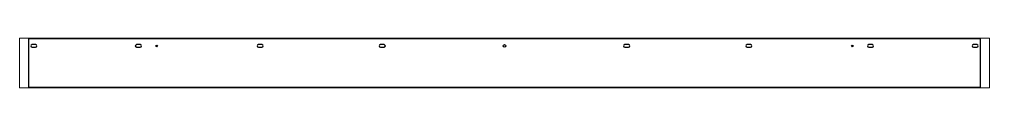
# Paper-space layout 'Layout1' of a CAD drawing. Header units: millimetres. Extents: x 0 to 257, y 91 to 104.
# The model-space entities are those that its viewports show. They can reach past a viewport. Long polylines and large blocks are cut down to what shows.
import ezdxf

# ---------------------------------------------------------------- set-up
doc = ezdxf.new("R2010")
doc.units = ezdxf.units.MM
doc.header["$LTSCALE"] = 25
doc.layers.add('3_Pezzi', color=7, linetype='Continuous')
doc.layers.add('5_Bulloni', color=7, linetype='Continuous')

msp = doc.modelspace()

# ---------------------------------------------------------------- linework, layer by layer
at = {"layer": '3_Pezzi', "color": 3, "linetype": 'Continuous'}
for p, q in [((0, -100), (0, 100)), ((0, 100), (3892.8, 100)), ((3892.8, 100), (3892.8, -100)), ((3892.8, -100), (0, -100))]:
    msp.add_line(p, q, dxfattribs=at)
at = {"layer": '5_Bulloni', "color": 4, "linetype": 'Continuous'}
for p, q in [((27.2, 75.2), (12.7, 75.2)), ((12.7, 64.7), (27.2, 64.7)), ((455.2, 75.2), (440.7, 75.2)), ((440.7, 64.7), (455.2, 64.7)), ((953.6, 75.2), (939.1, 75.2)), ((939.1, 64.7), (953.6, 64.7)), ((1453.6, 75.2), (1439.1, 75.2)), ((1439.1, 64.7), (1453.6, 64.7)), ((2453.6, 75.2), (2439.1, 75.2)), ((2439.1, 64.7), (2453.6, 64.7)), ((2953.6, 75.2), (2939.1, 75.2)), ((2939.1, 64.7), (2953.6, 64.7)), ((3452, 75.2), (3437.5, 75.2)), ((3437.5, 64.7), (3452, 64.7)), ((3880, 75.2), (3865.5, 75.2)), ((3865.5, 64.7), (3880, 64.7))]:
    msp.add_line(p, q, dxfattribs=at)
at = {"layer": '5_Bulloni', "color": 2, "linetype": 'Continuous'}
for centre, radius in [((523.2, 70), 3.25), ((1946.4, 70), 5.25), ((3369.7, 70), 3.25)]:
    msp.add_circle(centre, radius, dxfattribs=at)
at = {"layer": '5_Bulloni', "color": 4, "linetype": 'Continuous'}
for centre, start, end in [((12.7, 70), 90, 270), ((27.2, 70), 270, 90), ((440.7, 70), 90, 270), ((455.2, 70), 270, 90), ((939.1, 70), 90, 270), ((953.6, 70), 270, 90), ((1439.1, 70), 90, 270), ((1453.6, 70), 270, 90), ((2439.1, 70), 90, 270), ((2453.6, 70), 270, 90), ((2939.1, 70), 90, 270), ((2953.6, 70), 270, 90), ((3437.5, 70), 90, 270), ((3452, 70), 270, 90), ((3865.5, 70), 90, 270), ((3880, 70), 270, 90)]:
    msp.add_arc(centre, 5.25, start, end, dxfattribs=at)

psp = doc.layouts.get("Layout1")

# ---------------------------------------------------------------- viewports
at = {"layer": '0'}
psp.add_viewport(center=(128.5, 97.5), size=(257, 13.20388), view_center_point=(1946.4, 0), view_height=204.00019, dxfattribs=at)

doc.saveas('drawing.dxf')
